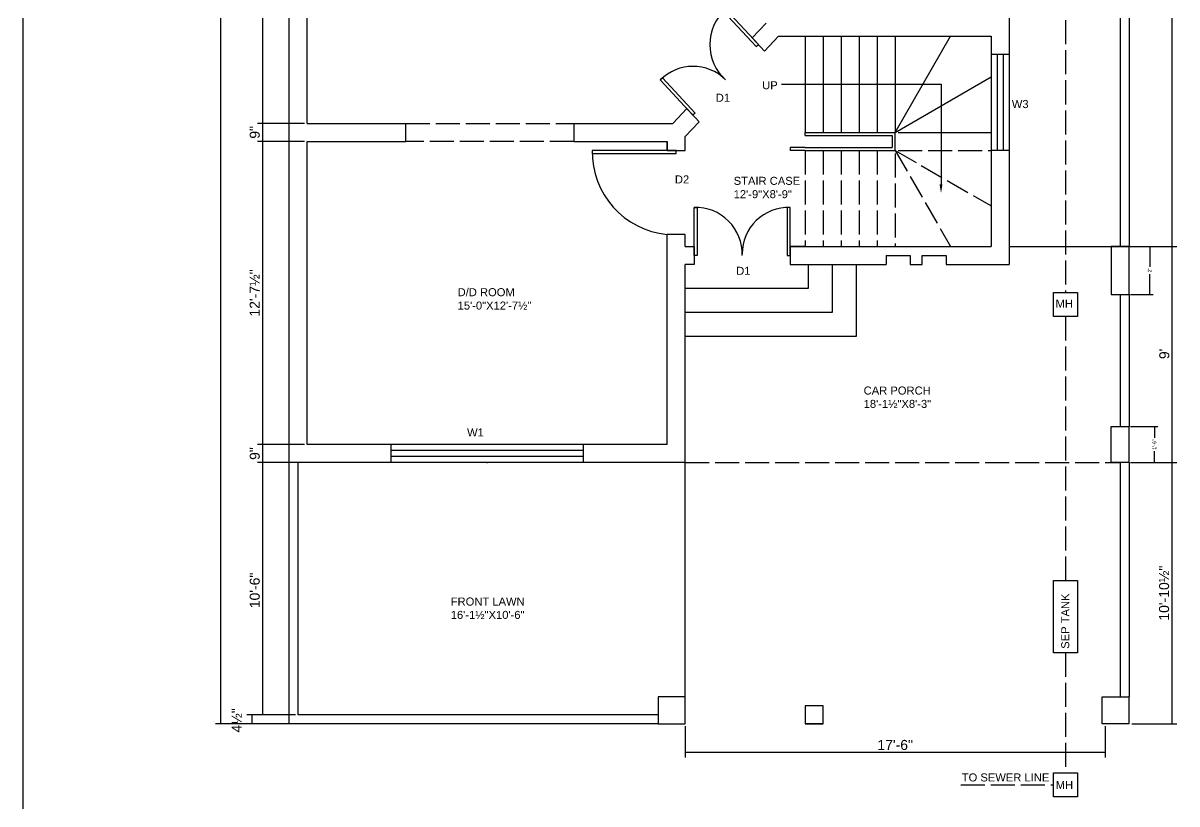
# Model space of a CAD drawing. Header units: inches. Extents: x 2124 to 5445, y -39 to 2337.
# Drawn here: x 2131 to 2707, y 772 to 1163 of the extents above; entities that cross this region are included whole.
import ezdxf

# ---------------------------------------------------------------- set-up
doc = ezdxf.new("R2010")
doc.units = ezdxf.units.IN
doc.linetypes.add('ACAD_ISO02W100', pattern=[15, 12, -3])
doc.layers.get('Defpoints').update_dxf_attribs({"color": 3})
for name, color, linetype in [('Dash Line', 110, 'Continuous'), ('Dimensions', 91, 'Continuous'), ('Doors', 70, 'Continuous'), ('Main Hole', 100, 'Continuous'), ('Nich', 51, 'Continuous'), ('Railing', 104, 'Continuous'), ('Stairs', 130, 'Continuous'), ('Steps', 61, 'Continuous'), ('Windows', 31, 'Continuous')]:
    doc.layers.add(name, color=color, linetype=linetype)
doc.layers.add('Lettering', color=7, linetype='Continuous', true_color=0xecbcd1)
doc.layers.add('Pillars', color=151, linetype='Continuous', lineweight=30)
doc.layers.add('Walls', color=7, linetype='Continuous', lineweight=30, true_color=0xf0a998)
doc.styles.get("Standard").update_dxf_attribs({"font": 'arial.ttf'})
doc.dimstyles.new('ISO-25', dxfattribs={"dimscale": 2, "dimtxt": 2.5, "dimasz": 2.5, "dimexe": 1.25, "dimexo": 0.625, "dimtad": 1, "dimdec": 1, "dimlunit": 4, "dimtxsty": 'Standard', "dimblk": 'NONE', "dimcen": 2.5, "dimadec": 0, "dimazin": 0, "dimtfac": 1, "dimtdec": 1, "dimtmove": 0, "dimatfit": 3, "dimfxl": 1, "dimarcsym": 0})
doc.dimstyles.get("Standard").update_dxf_attribs({"dimscale": 10, "dimtxt": 0.1875, "dimasz": 0.18, "dimexe": 0.18, "dimexo": 0.0625, "dimgap": 0.09, "dimtad": 0, "dimdec": 4, "dimzin": 0, "dimdsep": 46, "dimlunit": 4, "dimtxsty": 'Standard', "dimblk": 'NONE', "dimcen": 0.09, "dimadec": 0, "dimazin": 2, "dimtfac": 1, "dimtdec": 4, "dimtofl": 0, "dimtmove": 0, "dimatfit": 3, "dimfxl": 1, "dimfrac": 1, "dimtolj": 1, "dimtzin": 0, "dimarcsym": 0})

# ---------------------------------------------------------------- blocks, each defined once
blk = doc.blocks.new('*D38')
at = {"layer": 'Defpoints', "color": 0, "transparency": 16777216}
for p in [(2272.47, 1281.91), (2250.16, 1112.41), (2272.47, 1112.41)]:
    blk.add_point(p, dxfattribs=at)
at = {"layer": 'Dimensions', "color": 0, "lineweight": -2, "transparency": 16777216}
for p, q in [((2271.22, 1281.91), (2247.66, 1281.91)), ((2250.16, 1281.91), (2250.16, 1112.41)), ((2271.22, 1112.41), (2247.66, 1112.41))]:
    blk.add_line(p, q, dxfattribs=at)
at = {"layer": 'Dimensions', "color": 0, "transparency": 16777216, "insert": (2246.27, 1193.18), "char_height": 5, "attachment_point": 5, "rotation": 90}
blk.add_mtext('14\'-1½"', dxfattribs=at)
blk = doc.blocks.new('_None')
blk = doc.blocks.new('*D39')
at = {"layer": 'Defpoints', "color": 0, "transparency": 16777216}
for p in [(2272.47, 1112.41), (2250.16, 1103.41), (2272.47, 1103.41)]:
    blk.add_point(p, dxfattribs=at)
at = {"layer": 'Dimensions', "color": 0, "lineweight": -2, "transparency": 16777216}
for p, q in [((2271.22, 1112.41), (2247.66, 1112.41)), ((2250.16, 1112.41), (2250.16, 1103.41)), ((2271.22, 1103.41), (2247.66, 1103.41))]:
    blk.add_line(p, q, dxfattribs=at)
at = {"layer": 'Dimensions', "color": 0, "transparency": 16777216, "insert": (2246.36, 1107.91), "char_height": 5, "attachment_point": 5, "rotation": 90}
blk.add_mtext('9"', dxfattribs=at)
blk = doc.blocks.new('*D40')
at = {"layer": 'Defpoints', "color": 0, "transparency": 16777216}
for p in [(2272.47, 1103.41), (2250.16, 951.91), (2272.47, 951.91)]:
    blk.add_point(p, dxfattribs=at)
at = {"layer": 'Dimensions', "color": 0, "lineweight": -2, "transparency": 16777216}
for p, q in [((2271.22, 1103.41), (2247.66, 1103.41)), ((2250.16, 1103.41), (2250.16, 951.91)), ((2271.22, 951.91), (2247.66, 951.91))]:
    blk.add_line(p, q, dxfattribs=at)
at = {"layer": 'Dimensions', "color": 0, "transparency": 16777216, "insert": (2246.27, 1027.66), "char_height": 5, "attachment_point": 5, "rotation": 90}
blk.add_mtext('12\'-7½"', dxfattribs=at)
blk = doc.blocks.new('*D41')
at = {"layer": 'Defpoints', "color": 0, "transparency": 16777216}
for p in [(2272.47, 951.91), (2250.16, 942.91), (2272.47, 942.91)]:
    blk.add_point(p, dxfattribs=at)
at = {"layer": 'Dimensions', "color": 0, "lineweight": -2, "transparency": 16777216}
for p, q in [((2271.22, 951.91), (2247.66, 951.91)), ((2250.16, 951.91), (2250.16, 942.91)), ((2271.22, 942.91), (2247.66, 942.91))]:
    blk.add_line(p, q, dxfattribs=at)
at = {"layer": 'Dimensions', "color": 0, "transparency": 16777216, "insert": (2246.36, 947.41), "char_height": 5, "attachment_point": 5, "rotation": 90}
blk.add_mtext('9"', dxfattribs=at)
blk = doc.blocks.new('*D42')
at = {"layer": 'Defpoints', "color": 0, "transparency": 16777216}
for p in [(2263.47, 942.91), (2250.16, 816.91), (2267.97, 816.91)]:
    blk.add_point(p, dxfattribs=at)
at = {"layer": 'Dimensions', "color": 0, "lineweight": -2, "transparency": 16777216}
for p, q in [((2262.22, 942.91), (2247.66, 942.91)), ((2250.16, 942.91), (2250.16, 816.91)), ((2266.72, 816.91), (2247.66, 816.91))]:
    blk.add_line(p, q, dxfattribs=at)
at = {"layer": 'Dimensions', "color": 0, "transparency": 16777216, "insert": (2246.36, 879.03), "char_height": 5, "attachment_point": 5, "rotation": 90}
blk.add_mtext('10\'-6"', dxfattribs=at)
blk = doc.blocks.new('*D43')
at = {"layer": 'Defpoints', "color": 0, "transparency": 16777216}
for p in [(2267.97, 816.91), (2244.82, 812.41), (2267.97, 812.41)]:
    blk.add_point(p, dxfattribs=at)
at = {"layer": 'Dimensions', "color": 0, "lineweight": -2, "transparency": 16777216}
for p, q in [((2266.72, 816.91), (2242.32, 816.91)), ((2244.82, 816.91), (2244.82, 812.41)), ((2266.72, 812.41), (2242.32, 812.41))]:
    blk.add_line(p, q, dxfattribs=at)
at = {"layer": 'Dimensions', "color": 0, "transparency": 16777216, "insert": (2237.33, 814.07), "char_height": 5, "width": 20.7947, "attachment_point": 5, "rotation": 90}
blk.add_mtext('4½"', dxfattribs=at)
blk = doc.blocks.new('*D44')
at = {"layer": 'Defpoints', "color": 0, "transparency": 16777216}
for p in [(2461.47, 812.41), (2671.47, 812.41), (2461.47, 797.98)]:
    blk.add_point(p, dxfattribs=at)
at = {"layer": 'Dimensions', "color": 0, "lineweight": -2, "transparency": 16777216}
for p, q in [((2461.47, 811.16), (2461.47, 795.48)), ((2671.47, 811.16), (2671.47, 795.48)), ((2671.47, 797.98), (2461.47, 797.98))]:
    blk.add_line(p, q, dxfattribs=at)
at = {"layer": 'Dimensions', "color": 0, "transparency": 16777216, "insert": (2566.47, 801.79), "char_height": 5, "attachment_point": 5}
blk.add_mtext('17\'-6"', dxfattribs=at)
blk = doc.blocks.new('*D3')
at = {"layer": 'Defpoints', "color": 0, "transparency": 16777216}
for p in [(2264.95, 1592.41), (2229.26, 812.41), (2268.35, 812.41)]:
    blk.add_point(p, dxfattribs=at)
at = {"layer": 'Dimensions', "color": 0, "lineweight": -2, "transparency": 16777216}
for p, q in [((2263.7, 1592.41), (2226.76, 1592.41)), ((2229.26, 1592.41), (2229.26, 812.41)), ((2267.1, 812.41), (2226.76, 812.41))]:
    blk.add_line(p, q, dxfattribs=at)
at = {"layer": 'Dimensions', "color": 0, "transparency": 16777216, "insert": (2225.46, 1192.26), "char_height": 5, "width": 2.381, "attachment_point": 5, "rotation": 90}
blk.add_mtext('65\'-0"', dxfattribs=at)
blk = doc.blocks.new('*D47')
at = {"layer": 'Defpoints', "color": 0, "transparency": 16777216}
for p in [(2623.47, 1466.41), (2623.47, 1050.91), (2704.79, 1050.91)]:
    blk.add_point(p, dxfattribs=at)
at = {"layer": 'Dimensions', "color": 0, "lineweight": -2, "transparency": 16777216}
for p, q in [((2624.72, 1466.41), (2707.29, 1466.41)), ((2704.79, 1466.41), (2704.79, 1050.91)), ((2624.72, 1050.91), (2707.29, 1050.91))]:
    blk.add_line(p, q, dxfattribs=at)
at = {"layer": 'Dimensions', "color": 0, "transparency": 16777216, "insert": (2697.64, 1256.9), "char_height": 5, "attachment_point": 5, "rotation": 90}
blk.add_mtext('34\'-7{\\H1x;\\S1/2;}"', dxfattribs=at)
blk = doc.blocks.new('*D48')
at = {"layer": 'Defpoints', "color": 0, "transparency": 16777216}
for p in [(2683.47, 1050.91), (2683.47, 942.91), (2704.79, 942.91)]:
    blk.add_point(p, dxfattribs=at)
at = {"layer": 'Dimensions', "color": 0, "lineweight": -2, "transparency": 16777216}
for p, q in [((2684.72, 1050.91), (2707.29, 1050.91)), ((2704.79, 1050.91), (2704.79, 942.91)), ((2684.72, 942.91), (2707.29, 942.91))]:
    blk.add_line(p, q, dxfattribs=at)
at = {"layer": 'Dimensions', "color": 0, "transparency": 16777216, "insert": (2700.99, 997.2), "char_height": 5, "attachment_point": 5, "rotation": 90}
blk.add_mtext("9'", dxfattribs=at)
blk = doc.blocks.new('*D49')
at = {"layer": 'Defpoints', "color": 0, "transparency": 16777216}
for p in [(2683.47, 942.91), (2683.47, 812.41), (2704.79, 812.41)]:
    blk.add_point(p, dxfattribs=at)
at = {"layer": 'Dimensions', "color": 0, "lineweight": -2, "transparency": 16777216}
for p, q in [((2684.72, 942.91), (2707.29, 942.91)), ((2704.79, 942.91), (2704.79, 812.41)), ((2684.72, 812.41), (2707.29, 812.41))]:
    blk.add_line(p, q, dxfattribs=at)
at = {"layer": 'Dimensions', "color": 0, "transparency": 16777216, "insert": (2700.9, 877.66), "char_height": 5, "width": 111.9615, "attachment_point": 5, "rotation": 90}
blk.add_mtext('10\'-10½"', dxfattribs=at)
blk = doc.blocks.new('*D140')
at = {"layer": 'Defpoints', "color": 0, "transparency": 16777216}
for p in [(2683.47, 1050.91), (2683.47, 1026.91), (2693.69, 1026.91)]:
    blk.add_point(p, dxfattribs=at)
at = {"layer": 'Dimensions', "color": 0, "lineweight": -2, "transparency": 16777216}
for p, q in [((2684.1, 1050.91), (2695.49, 1050.91)), ((2693.69, 1050.91), (2693.69, 1040.69)), ((2693.69, 1026.91), (2693.69, 1037.13)), ((2684.1, 1026.91), (2695.49, 1026.91))]:
    blk.add_line(p, q, dxfattribs=at)
at = {"layer": 'Dimensions', "color": 0, "transparency": 16777216, "insert": (2693.69, 1038.91), "char_height": 1.875, "attachment_point": 5, "rotation": 90}
blk.add_mtext("\\A1;2'", dxfattribs=at)
blk = doc.blocks.new('*D141')
at = {"layer": 'Defpoints', "color": 0, "transparency": 16777216}
for p in [(2683.47, 960.91), (2683.47, 942.91), (2696.01, 942.91)]:
    blk.add_point(p, dxfattribs=at)
at = {"layer": 'Dimensions', "color": 0, "lineweight": -2, "transparency": 16777216}
for p, q in [((2684.1, 960.91), (2697.81, 960.91)), ((2696.01, 960.91), (2696.01, 955.21)), ((2696.01, 942.91), (2696.01, 948.6)), ((2684.1, 942.91), (2697.81, 942.91))]:
    blk.add_line(p, q, dxfattribs=at)
at = {"layer": 'Dimensions', "color": 0, "transparency": 16777216, "insert": (2696.01, 951.91), "char_height": 1.875, "attachment_point": 5, "rotation": 90}
blk.add_mtext('\\A1;1\'-6"', dxfattribs=at)

msp = doc.modelspace()

# ---------------------------------------------------------------- linework, layer by layer
at = {"lineweight": 30}
msp.add_line((2130.52974, 585.72888), (2130.52974, 2336.83468), dxfattribs=at)
for p, q in [((2448.97365, 1134.11173), (2450.07149, 1135.13386)), ((2452.47351, 1098.90659), (2452.47351, 1103.40659)), ((2414.97351, 1098.90659), (2414.97351, 1097.40659)), ((2465.97351, 1070.40659), (2467.47351, 1070.40659)), ((2513.97351, 1070.40659), (2512.47351, 1070.40659)), ((2623.47351, 1050.90659), (2678.97351, 1050.90659)), ((2683.47351, 1050.90659), (2674.47351, 1050.90659))]:
    msp.add_line(p, q)
msp.add_point((2362.47351, 942.90659))
at = {"layer": 'Dash Line', "linetype": 'ACAD_ISO02W100'}
for p, q in [((2651.58232, 1193.90659), (2651.58232, 1027.90659)), ((2651.58232, 1015.90659), (2651.58232, 883.90659)), ((2461.47351, 942.90659), (2678.97351, 942.90659)), ((2651.58232, 847.90659), (2651.58232, 787.90659)), ((2599.28361, 781.90659), (2645.58232, 781.90659))]:
    msp.add_line(p, q, dxfattribs=at)
at = {"layer": 'Doors'}
for p, q in [((2497.02149, 1150.74479), (2480.66744, 1168.31024)), ((2498.11933, 1151.76692), (2481.76528, 1169.33237)), ((2497.02149, 1150.74479), (2498.11933, 1151.76692)), ((2465.32769, 1116.54627), (2448.97365, 1134.11173)), ((2466.42553, 1117.5684), (2450.07149, 1135.13386)), ((2466.42553, 1117.5684), (2465.32769, 1116.54627)), ((2456.97351, 1098.90659), (2414.97351, 1098.90659)), ((2414.97351, 1097.40659), (2456.97351, 1097.40659)), ((2456.97351, 1097.40659), (2456.97351, 1098.90659)), ((2465.97351, 1046.40659), (2465.97351, 1070.40659)), ((2467.47351, 1070.40659), (2467.47351, 1046.40659)), ((2512.47351, 1070.40659), (2512.47351, 1046.40659)), ((2513.97351, 1046.40659), (2513.97351, 1070.40659)), ((2467.47351, 1046.40659), (2465.97351, 1046.40659)), ((2512.47351, 1046.40659), (2513.97351, 1046.40659))]:
    msp.add_line(p, q, dxfattribs=at)
at = {"layer": 'Doors', "linetype": 'ACAD_ISO02W100'}
for p, q in [((2321.8993, 1112.40659), (2405.8993, 1112.40659)), ((2405.8993, 1103.40659), (2321.8993, 1103.40659))]:
    msp.add_line(p, q, dxfattribs=at)
at = {"layer": 'Doors'}
for centre, radius, start, end in [((2497.13249, 1151.72621), 23.36938, 131.11546649, 228.74845106), ((2465.37123, 1117.60015), 23.27043, 45.35544955, 134.80153992), ((2456.40351, 1098.15659), 41.43679, 178.96289787, 264.55770154), ((2466.72351, 1047.15659), 23.26209, 358.15238973, 91.84761027), ((2513.22351, 1047.18078), 23.23792, 88.15046698, 180.0596365)]:
    msp.add_arc(centre, radius, start, end, dxfattribs=at)
at = {"layer": 'Main Hole'}
for p, q in [((2645.58232, 1015.90659), (2645.58232, 1027.90659)), ((2645.58232, 1027.90659), (2651.58232, 1027.90659)), ((2651.58232, 1027.90659), (2657.58232, 1027.90659)), ((2657.58232, 1027.90659), (2657.58232, 1015.90659)), ((2657.58232, 1015.90659), (2645.58232, 1015.90659)), ((2645.58232, 847.90659), (2645.58232, 883.90659)), ((2645.58232, 883.90659), (2651.58232, 883.90659)), ((2651.58232, 883.90659), (2657.58232, 883.90659)), ((2657.58232, 883.90659), (2657.58232, 847.90659)), ((2657.58232, 847.90659), (2645.58232, 847.90659)), ((2645.58232, 775.90659), (2645.58232, 787.90659)), ((2645.58232, 787.90659), (2651.58232, 787.90659)), ((2651.58232, 787.90659), (2657.58232, 787.90659)), ((2657.58232, 787.90659), (2657.58232, 775.90659)), ((2657.58232, 775.90659), (2645.58232, 775.90659))]:
    msp.add_line(p, q, dxfattribs=at)
at = {"layer": 'Nich'}
for p, q in [((2561.97351, 1046.40659), (2561.97351, 1041.90659)), ((2561.97351, 1046.40659), (2573.97351, 1046.40659)), ((2573.97351, 1046.40659), (2573.97351, 1041.90659)), ((2579.97351, 1041.90659), (2579.97351, 1046.40659)), ((2579.97351, 1046.40659), (2591.97351, 1046.40659)), ((2591.97351, 1046.40659), (2591.97351, 1041.90659))]:
    msp.add_line(p, q, dxfattribs=at)
at = {"layer": 'Pillars'}
for p, q in [((2674.47351, 1050.90659), (2674.47351, 1026.90659)), ((2683.47351, 1050.90659), (2674.47351, 1050.90659)), ((2683.47351, 1026.90659), (2683.47351, 1050.90659)), ((2674.47351, 1026.90659), (2683.47351, 1026.90659)), ((2674.47351, 942.90659), (2674.47351, 960.90659)), ((2674.47351, 960.90659), (2683.47351, 960.90659)), ((2683.47351, 942.90659), (2683.47351, 960.90659)), ((2683.47351, 942.90659), (2674.47351, 942.90659)), ((2461.47351, 825.90659), (2447.97351, 825.90659)), ((2447.97351, 825.90659), (2447.97351, 812.40659)), ((2461.47351, 812.40659), (2461.47351, 825.90659)), ((2669.97351, 812.40659), (2669.97351, 825.90659)), ((2669.97351, 825.90659), (2683.47351, 825.90659)), ((2683.47351, 812.40659), (2683.47351, 825.90659)), ((2521.47351, 821.40659), (2521.47351, 812.40659)), ((2530.47351, 821.40659), (2521.47351, 821.40659)), ((2530.47351, 812.40659), (2530.47351, 821.40659)), ((2447.97351, 812.40659), (2461.47351, 812.40659)), ((2530.47351, 812.40659), (2521.47351, 812.40659)), ((2521.47351, 812.40659), (2530.47351, 812.40659)), ((2683.47351, 812.40659), (2669.97351, 812.40659))]:
    msp.add_line(p, q, dxfattribs=at)
at = {"layer": 'Railing'}
for p, q in [((2521.47351, 1107.90659), (2566.47351, 1107.90659)), ((2521.47351, 1106.40659), (2521.47351, 1107.90659)), ((2566.47351, 1098.90659), (2566.47351, 1107.90659)), ((2521.47351, 1106.40659), (2564.97351, 1106.40659)), ((2564.97351, 1106.40659), (2564.97351, 1100.40659)), ((2521.47351, 1100.40659), (2513.97351, 1100.40659)), ((2513.97351, 1100.40659), (2513.97351, 1098.90659)), ((2521.47351, 1098.90659), (2513.97351, 1098.90659)), ((2521.47351, 1100.40659), (2564.97351, 1100.40659)), ((2521.47351, 1098.90659), (2566.47351, 1098.90659))]:
    msp.add_line(p, q, dxfattribs=at)
at = {"layer": 'Stairs'}
for p, q in [((2521.47351, 1155.90659), (2521.47351, 1107.90659)), ((2530.47351, 1155.90659), (2530.47351, 1107.90659)), ((2539.47351, 1155.90659), (2539.47351, 1107.90659)), ((2548.47351, 1155.90659), (2548.47351, 1107.90659)), ((2557.47351, 1155.90659), (2557.47351, 1107.90659)), ((2566.47351, 1155.90659), (2566.47351, 1107.90659)), ((2566.47351, 1107.90659), (2594.18632, 1155.90659)), ((2509.66737, 1131.90659), (2589.36189, 1131.90659)), ((2566.47351, 1107.90659), (2614.47351, 1135.61941)), ((2589.36189, 1131.90659), (2589.36189, 1081.76139)), ((2567.97351, 1107.90659), (2614.47351, 1107.90659))]:
    msp.add_line(p, q, dxfattribs=at)
at = {"layer": 'Stairs', "linetype": 'ACAD_ISO02W100'}
for p, q in [((2521.47351, 1098.90659), (2521.47351, 1050.90659)), ((2530.47351, 1098.90659), (2530.47351, 1050.90659)), ((2539.47351, 1098.90659), (2539.47351, 1050.90659)), ((2548.47351, 1098.90659), (2548.47351, 1050.90659)), ((2557.47351, 1098.90659), (2557.47351, 1050.90659)), ((2566.47351, 1098.90659), (2614.47351, 1071.19378)), ((2566.47351, 1098.90659), (2594.18632, 1050.90659)), ((2566.47351, 1097.40659), (2566.47351, 1050.90659)), ((2567.97351, 1098.90659), (2614.47351, 1098.90659))]:
    msp.add_line(p, q, dxfattribs=at)
at = {"layer": 'Stairs'}
msp.add_solid([(2588.62917, 1082.00811), (2590.12917, 1082.00811), (2589.37917, 1077.50811)], dxfattribs=at)
at = {"layer": 'Steps'}
for p, q in [((2522.97351, 1041.90659), (2522.97351, 1029.90659)), ((2534.97351, 1041.90659), (2534.97351, 1017.90659)), ((2546.97351, 1041.90659), (2546.97351, 1005.90659)), ((2522.97351, 1029.90659), (2461.47351, 1029.90659)), ((2534.97351, 1017.90659), (2461.47351, 1017.90659)), ((2546.97351, 1005.90659), (2461.47351, 1005.90659))]:
    msp.add_line(p, q, dxfattribs=at)
at = {"layer": 'Walls'}
for p, q in [((2263.47351, 812.40659), (2263.47351, 1592.40659)), ((2683.47351, 1592.40659), (2683.47351, 1050.90659)), ((2678.97351, 1587.90659), (2678.97351, 1050.90659)), ((2623.47351, 1466.40659), (2623.47351, 1041.90659)), ((2272.47351, 1112.40659), (2272.47351, 1281.90659)), ((2501.97351, 1162.51047), (2495.04511, 1155.06885)), ((2495.04511, 1155.06885), (2501.19354, 1148.46498)), ((2508.12194, 1155.90659), (2501.19354, 1148.46498)), ((2508.12194, 1155.90659), (2614.47351, 1155.90659)), ((2614.47351, 1155.90659), (2614.47351, 1050.90659)), ((2462.25348, 1119.84821), (2455.32508, 1112.40659)), ((2462.25348, 1119.84821), (2468.40191, 1113.24434)), ((2468.40191, 1113.24434), (2461.47351, 1105.80272)), ((2272.47351, 1112.40659), (2321.8993, 1112.40659)), ((2321.8993, 1103.40659), (2321.8993, 1112.40659)), ((2405.8993, 1112.40659), (2455.32508, 1112.40659)), ((2405.8993, 1112.40659), (2405.8993, 1103.40659)), ((2272.47351, 1103.40659), (2321.8993, 1103.40659)), ((2272.47351, 951.90659), (2272.47351, 1103.40659)), ((2405.8993, 1103.40659), (2452.47351, 1103.40659)), ((2452.47351, 1103.40659), (2452.47351, 1098.90659)), ((2461.47351, 1098.90659), (2461.47351, 1105.80272)), ((2452.47351, 1098.90659), (2461.47351, 1098.90659)), ((2452.47351, 951.90659), (2452.47351, 1056.90659)), ((2461.47351, 1056.90659), (2452.47351, 1056.90659)), ((2461.47351, 1050.90659), (2461.47351, 1056.90659)), ((2461.47351, 1050.90659), (2465.97351, 1050.90659)), ((2465.97351, 1050.90659), (2465.97351, 1041.90659)), ((2513.97351, 1050.90659), (2614.47351, 1050.90659)), ((2521.47351, 1050.90659), (2513.97351, 1050.90659)), ((2513.97351, 1050.90659), (2513.97351, 1041.90659)), ((2461.47351, 825.90659), (2461.47351, 1041.90659)), ((2465.97351, 1041.90659), (2461.47351, 1041.90659)), ((2513.97351, 1041.90659), (2561.97351, 1041.90659)), ((2513.97351, 1041.90659), (2522.97351, 1041.90659)), ((2573.97351, 1041.90659), (2579.97351, 1041.90659)), ((2591.97351, 1041.90659), (2623.47351, 1041.90659)), ((2678.97351, 1026.90659), (2678.97351, 960.90659)), ((2683.47351, 1026.90659), (2683.47351, 960.90659)), ((2452.47351, 951.90659), (2272.47351, 951.90659)), ((2461.47351, 942.90659), (2263.47351, 942.90659)), ((2267.97351, 816.90659), (2267.97351, 942.90659)), ((2678.97351, 942.90659), (2678.97351, 825.90659)), ((2683.47351, 942.90659), (2683.47351, 825.90659)), ((2447.97351, 816.90659), (2267.97351, 816.90659)), ((2447.97351, 812.40659), (2263.47351, 812.40659))]:
    msp.add_line(p, q, dxfattribs=at)
at = {"layer": 'Windows'}
for p, q in [((2614.47351, 1146.90659), (2623.47351, 1146.90659)), ((2617.47351, 1146.90659), (2617.47351, 1098.90659)), ((2620.47351, 1146.90659), (2620.47351, 1098.90659)), ((2623.47351, 1098.90659), (2614.47351, 1098.90659)), ((2314.47351, 942.90659), (2314.47351, 951.90659)), ((2410.47351, 951.90659), (2410.47351, 942.90659)), ((2410.47351, 948.90659), (2314.47351, 948.90659)), ((2410.47351, 945.90659), (2314.47351, 945.90659))]:
    msp.add_line(p, q, dxfattribs=at)

# ---------------------------------------------------------------- texts
at = {"layer": 'Lettering', "char_height": 4, "attachment_point": 1}
for s, width, insert in [('\\pxqc;UP', 11.6262285, (2498.04114, 1133.43095)), ('\\pxqc;D1', 11.6262285, (2474.53215, 1127.2151)), ('W3', 11.6262285, (2624.75936, 1124.04985)), ('\\pxqc;D2', 11.6262285, (2454.10548, 1086.40228)), ('STAIR CASE\\P12\'-9"X8\'-9"', 42.505532, (2485.73602, 1085.69182)), ('\\pxqc;D1', 11.6262285, (2484.75154, 1040.72368)), ('D/D ROOM\\P15\'-0"X12\'-7½"', 57.2344634, (2347.74732, 1030.0414)), ('\\pxqc;MH', 11.9033644, (2645.027, 1024.31776)), ('CAR PORCH\\P18\'-1½"X8\'-3"', 37.4485368, (2550.7008, 980.90301)), ('\\pxqc;W1', 11.6262285, (2350.84728, 959.94831)), ('FRONT LAWN\\P16\'-1½"X10\'-6"', 67.7537177, (2344.3063, 875.4699)), ('TO SEWER LINE', 44.5568979, (2599.73936, 787.58658)), ('\\pxqc;MH', 11.9033644, (2645.0916, 783.84627))]:
    msp.add_mtext_dynamic_manual_height_columns(s, width=width, gutter_width=1, heights=[0], dxfattribs=dict(at, insert=insert))
at = {"layer": 'Lettering', "insert": (2649.46111, 849.86435), "char_height": 4, "attachment_point": 1, "rotation": 90}
msp.add_mtext_dynamic_manual_height_columns('SEP TANK', width=43.5692214, gutter_width=1, heights=[0], dxfattribs=at)

# ---------------------------------------------------------------- dimensions: what is measured, and where the dimension line sits
at = {"layer": 'Dimensions'}
for base, p1, p2, text, picture, middle in [((2229.2596, 812.40659), (2264.9539, 1592.40659), (2268.3456, 812.40659), '65\'-0"', '*D3', (2229.2596, 1192.26001)), ((2250.15986, 1112.40659), (2272.47351, 1281.90659), (2272.47351, 1112.40659), '14\'-1½"', '*D38', (2250.15986, 1193.17623)), ((2250.15986, 951.90659), (2272.47351, 1103.40659), (2272.47351, 951.90659), '12\'-7½"', '*D40', (2250.15986, 1027.65659)), ((2704.78977, 812.40659), (2683.47351, 942.90659), (2683.47351, 812.40659), '10\'-10½"', '*D49', (2704.78977, 877.65659))]:
    dim = msp.add_linear_dim(base=base, p1=p1, p2=p2, angle=90, text=text, dimstyle='ISO-25', dxfattribs=at)
    dim.commit()
    dim.dimension.update_dxf_attribs({"geometry": picture, "text_midpoint": middle, "dimtype": 160})
for base, p1, p2, picture, middle in [((2704.78977, 1050.90659), (2623.47351, 1466.40659), (2623.47351, 1050.90659), '*D47', (2704.78977, 1256.89708)), ((2250.15986, 1103.40659), (2272.47351, 1112.40659), (2272.47351, 1103.40659), '*D39', (2250.15986, 1107.90659)), ((2704.78977, 942.90659), (2683.47351, 1050.90659), (2683.47351, 942.90659), '*D48', (2704.78977, 997.20325)), ((2250.15986, 942.90659), (2272.47351, 951.90659), (2272.47351, 942.90659), '*D41', (2250.15986, 947.40659)), ((2250.15986, 816.90659), (2263.47351, 942.90659), (2267.97351, 816.90659), '*D42', (2250.15986, 879.03115))]:
    dim = msp.add_linear_dim(base=base, p1=p1, p2=p2, angle=90, dimstyle='ISO-25', dxfattribs=at)
    dim.commit()
    dim.dimension.update_dxf_attribs({"geometry": picture, "text_midpoint": middle, "dimtype": 160})
for base, p1, p2, picture, middle in [((2693.69367, 1026.90659), (2683.47351, 1050.90659), (2683.47351, 1026.90659), '*D140', (2693.69367, 1038.90659)), ((2696.00664, 942.90659), (2683.47351, 960.90659), (2683.47351, 942.90659), '*D141', (2696.00664, 951.90659))]:
    dim = msp.add_linear_dim(base=base, p1=p1, p2=p2, angle=90, dimstyle='Standard', dxfattribs=at)
    dim.commit()
    dim.dimension.update_dxf_attribs({"geometry": picture, "text_midpoint": middle})
dim = msp.add_linear_dim(base=(2244.81876, 812.40659), p1=(2267.97351, 816.90659), p2=(2267.97351, 812.40659), angle=90, text='4½"', dimstyle='ISO-25', override={"dimtmove": 2}, dxfattribs=at)
dim.commit()
dim.dimension.update_dxf_attribs({"geometry": '*D43', "text_midpoint": (2237.32914, 814.06881), "dimtype": 160})
dim = msp.add_linear_dim(base=(2461.47351, 797.98406), p1=(2671.47351, 812.40659), p2=(2461.47351, 812.40659), dimstyle='ISO-25', dxfattribs=at)
dim.commit()
dim.dimension.update_dxf_attribs({"geometry": '*D44', "text_midpoint": (2566.47351, 801.78692)})

doc.saveas('drawing.dxf')
